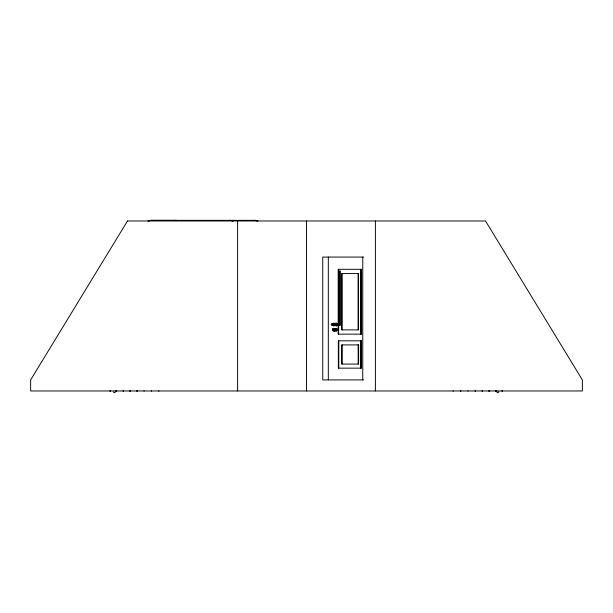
<?xml version="1.0" encoding="UTF-8"?>
<svg xmlns="http://www.w3.org/2000/svg" width="613" height="613" viewBox="0 0 613 613"><rect width="100%" height="100%" fill="white"/><g stroke="black" fill="none" stroke-linecap="round" stroke-linejoin="round"><path stroke-width="0.92" d="M333.02 329.403L333.204 330.093L333.173 329.388M336.583 330.101L336.545 329.273M453.145 390.78L453.16 391.171M158.844 390.78L158.851 391.171M460.616 390.78L460.631 391.171M151.373 390.78L151.388 391.171M467.941 390.78L467.957 391.171M144.055 390.78L144.07 391.171M332.123 324.729C331.196 326.499 330.798 322.806 332.077 324.193A17.854 12.628 89.9 0 0 335.503 324.538A4.214 2.981 -90 0 0 336.736 324.032L337.449 324.032L337.365 324.614A4.214 2.981 -89.9 0 1 336.215 325.066A17.854 12.628 -90 0 1 333.066 324.798L332.361 324.798A17.854 12.628 89.9 0 0 335.503 325.066L336.246 324.568L335.595 323.971A1.065 0.751 -90 0 1 336.713 323.695A1.065 0.751 -90 0 1 336.805 325.265A1.065 0.751 -90 0 1 335.694 325.258M332.828 324.729C331.579 326.438 331.533 322.591 333.066 324.269A17.854 12.628 -90 0 0 336.215 324.538A4.214 2.981 90 0 0 337.449 324.032M475.098 390.78L475.129 391.186M136.906 390.78L136.929 391.186M482.094 390.78L482.125 391.186M129.918 390.78L129.941 391.186M488.913 390.78L488.952 391.194M123.106 390.78L123.144 391.194M495.557 390.78L495.595 391.194M116.47 390.78L116.508 391.194M502.009 390.78L502.062 391.209M333.633 329.533C334.407 328.024 334.936 331.127 333.717 330.162M335.878 329.533C336.652 328.024 337.181 331.127 335.962 330.162M110.026 390.78L110.079 391.209M475.343 391.163L475.359 390.795M137.143 391.163L137.159 390.795M482.347 391.163L482.362 390.795M130.171 391.163L130.186 390.795M460.846 391.148L460.846 390.78M489.174 391.163L489.205 390.818M123.366 391.163L123.382 390.795M116.746 391.163L116.761 390.795M502.292 391.163L502.308 390.795M495.81 391.186L495.848 390.795M110.286 391.186L110.325 390.795M334.66 325.074L335.349 324.568L334.698 323.971M335.104 325.074L335.801 324.568L335.142 323.971M336.008 325.074L336.698 324.568L336.047 323.971M151.296 220.366L176.023 220.366A16.528 11.685 -90 0 1 176.789 220.343M363.563 257.062L322.752 257.062L322.752 379.914L363.563 379.914M338.637 323.955L338.851 325.863L338.637 325.227M332.077 324.193L332.782 324.193M333.349 329.342C331.894 329.442 333.985 331.02 333.349 329.342A1.08 0.766 -90 0 1 334.744 329.273L334.805 329.932M335.763 325.603L335.495 325.204L335.763 325.603A1.264 0.897 -90 0 0 337.004 325.227L336.522 323.335A1.264 0.897 -90 0 0 335.495 323.856M336.782 323.526L336.721 323.465A1.272 0.897 90 0 0 335.495 323.932M334.798 323.963L334.277 323.335A1.264 0.897 90 0 0 333.204 325.12L333.518 325.603A1.264 0.897 90 0 0 334.752 325.227L334.798 323.963A1.065 0.751 -90 0 1 335.809 323.695A1.065 0.751 -90 0 1 335.901 325.265A1.065 0.751 -90 0 1 334.79 325.258M336.736 324.032L336.621 324.637A4.214 2.981 -90 0 1 335.503 325.066M337.058 329.541L337.027 330.101A1.08 0.766 -90 0 1 335.618 330.215M334.813 329.541L334.782 330.101A1.08 0.766 -90 0 1 333.372 330.215M375.394 220.979L375.394 390.964M362.758 257.062L362.758 379.914M361.118 269.306L361.118 334.154M361.042 340.82L361.042 368.152M360.666 269.306L360.666 334.154M360.59 340.82L360.59 368.152M358.092 273.582L358.092 329.878M358.153 344.904L358.153 364.068M342.115 273.582L342.115 329.878M342.131 344.904L342.131 364.068M340.207 270.885L340.207 325.426M339.755 270.885L339.755 325.426M338.79 340.82L338.79 368.152M338.637 269.306L338.637 334.154M337.058 329.932L336.997 329.273A1.08 0.766 -90 0 0 335.579 329.388M328.315 257.062L328.315 379.914M306.5 220.979L306.5 390.964M237.606 220.979L237.606 390.964M229.967 220.343A16.528 11.685 90 0 1 233.193 220.986M253.79 220.343A16.528 11.685 90 0 1 257.023 220.986M257.92 220.986A16.528 11.685 -90 0 0 254.694 220.343L151.166 220.343A16.528 11.685 90 0 0 147.886 221.009M175.142 220.374A16.528 11.685 -90 0 1 175.893 220.343M229.07 220.343A16.528 11.685 90 0 1 232.296 220.986M148.783 221.009A16.528 11.685 90 0 1 152.062 220.343M335.135 329.388A1.08 0.766 -90 0 1 336.284 328.844A1.08 0.766 -90 0 1 336.361 330.56A1.08 0.766 -90 0 1 335.165 330.215A1.08 0.766 90 0 1 334.254 330.767M335.043 323.932A1.272 0.897 90 0 1 336.276 323.465L336.077 323.335A1.264 0.897 -90 0 0 335.05 323.856M333.441 329.442A0.919 0.651 -90 0 1 334.422 328.982A0.919 0.651 -90 0 1 334.483 330.438A0.919 0.651 -90 0 1 333.472 330.146M333.909 328.767A1.295 0.912 -90 0 1 335.142 328.813A1.295 0.912 -90 0 1 335.219 330.56A1.295 0.912 -90 0 1 333.993 330.813M335.686 329.442A0.919 0.651 -90 0 1 336.667 328.982A0.919 0.651 -90 0 1 336.729 330.438A0.919 0.651 -90 0 1 335.717 330.146M334.008 328.928A1.08 0.766 90 0 1 334.989 328.905A1.08 0.766 90 0 1 335.181 330.269M336.246 330.813A1.295 0.912 90 0 1 335.855 329.993M335.893 329.319A1.295 0.912 90 0 1 336.821 328.453M334.989 329.319A1.295 0.912 -90 0 1 336.368 328.675A1.295 0.912 -90 0 1 336.453 330.721A1.295 0.912 -90 0 1 335.035 330.307M336.874 330.614A0.881 0.621 90 0 1 336.407 330.476M336.169 329.457A0.881 0.621 90 0 1 336.798 328.867M336.614 329.457A0.881 0.621 -90 0 1 336.798 329.081M336.889 325.779A1.264 0.897 -90 0 1 336.215 325.603M334.269 323.963A1.065 0.751 90 0 1 335.365 323.695A1.065 0.751 90 0 1 335.457 325.265A1.065 0.751 90 0 1 334.346 325.258M498.813 391.776A1.693 1.18 -90 0 1 497.45 392.588A1.693 1.18 -90 0 1 496.607 390.841M115.619 390.841A1.693 1.218 -90 0 1 114.83 392.55A1.693 1.218 -90 0 1 113.428 391.983M331.886 324.361C331.097 325.258 333.748 324.193 331.886 324.361M333.127 324.346C333.526 326.729 334.56 322.821 333.127 324.346M333.572 324.346C333.978 326.729 335.012 322.821 333.572 324.346M127.489 220.979L30.65 379.914L30.65 390.964L582.35 390.964L582.35 379.914L485.511 220.979L127.489 220.979M361.57 269.306L338.192 269.306L338.192 334.154L361.57 334.154L361.57 269.306M358.544 273.582L341.663 273.582L341.663 329.878L358.544 329.878L358.544 273.582M361.494 340.82L338.338 340.82L338.338 368.152L361.494 368.152L361.494 340.82M358.605 344.904L341.679 344.904L341.679 364.068L358.605 364.068L358.605 344.904M335.319 325.603L335.043 325.204L335.319 325.603M332.851 329.02A1.295 0.912 90 0 0 333.541 331.035A1.295 0.912 90 0 0 334.43 329.181A1.295 0.912 90 0 0 332.851 329.02M333.679 330.238A0.881 0.621 -90 0 0 333.204 328.867A0.881 0.621 -90 0 0 332.598 330.131A0.881 0.621 -90 0 0 333.679 330.238M333.089 329.25A0.881 0.621 90 0 0 333.564 330.622A0.881 0.621 90 0 0 334.169 329.357A0.881 0.621 90 0 0 333.089 329.25M334.307 325.227A1.264 0.897 -90 0 0 333.595 323.273A1.264 0.897 -90 0 0 332.759 325.12A1.264 0.897 -90 0 0 334.307 325.227M333.365 323.963A1.065 0.751 90 0 0 333.962 325.603A1.065 0.751 90 0 0 334.675 324.047A1.065 0.751 90 0 0 333.365 323.963"/></g></svg>
